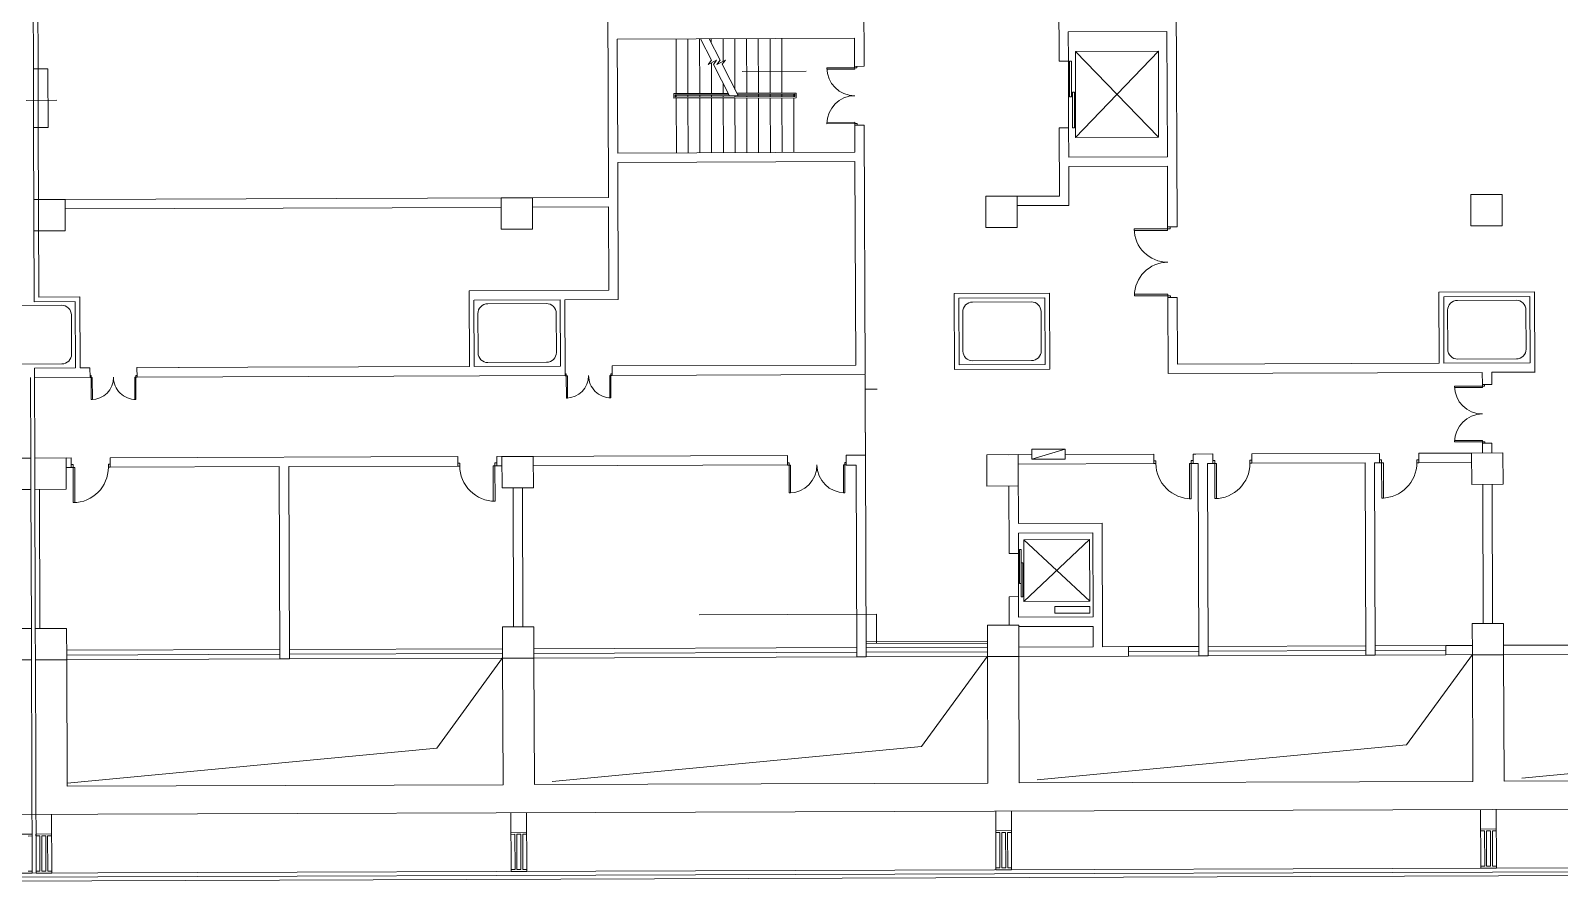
# Model space of a CAD drawing. Header units: millimetres. Extents: x 395197 to 699875, y 745 to 708816.
# Drawn here: x 604315 to 643364, y 551608 to 573380 of the extents above; entities that cross this region are included whole.
import ezdxf

# ---------------------------------------------------------------- set-up
doc = ezdxf.new("R2010")
doc.units = ezdxf.units.MM
doc.linetypes.add('DASHED', pattern=[0.75, 0.5, -0.25])
for name, color, linetype, lineweight in [('1', 253, 'Continuous', 9), ('2', 253, 'Continuous', 9), ('3', 3, 'Continuous', 9), ('4', 4, 'Continuous', 9), ('5', 5, 'Continuous', 9), ('ARDIM', 4, 'Continuous', 9), ('ARDOOR', 252, 'Continuous', 9), ('ARWALL', 7, 'Continuous', 9), ('STAIR', 2, 'Continuous', 9), ('WINDOW', 252, 'Continuous', 9), ('水箱', 16, 'Continuous', 9)]:
    doc.layers.add(name, color=color, linetype=linetype, lineweight=lineweight)

# ---------------------------------------------------------------- blocks, each defined once
blk = doc.blocks.new('AUD01D1S')
for p, q in [((0.05, 0), (0.094, 0)), ((0.05, 0), (0.05, -0.9)), ((0.094, 0), (0.094, -0.9)), ((0.05, -0.9), (0.094, -0.9))]:
    blk.add_line(p, q)
for points in [[(0, 0), (0.05, 0), (0.05, 0.075), (0, 0.075)], [(1, 0), (0.95, 0), (0.95, 0.075), (1, 0.075)]]:
    blk.add_lwpolyline(points)
blk.add_arc((0.05, 0), 0.9, 270, 0)
blk = doc.blocks.new('AUD02D1S')
for p, q in [((0.05, 0.9), (0.094, 0.9)), ((0.05, 0), (0.05, 0.9)), ((0.094, 0), (0.094, 0.9)), ((0.05, 0), (0.094, 0))]:
    blk.add_line(p, q)
for points in [[(0, -0.075), (0.05, -0.075), (0.05, 0), (0, 0)], [(1, 0), (0.95, 0), (0.95, -0.075), (1, -0.075)]]:
    blk.add_lwpolyline(points)
blk.add_arc((0.05, 0), 0.9, 0, 90)
blk = doc.blocks.new('AUD05D1S')
for p, q in [((-0.95, 0), (-0.95, 0.95)), ((-0.95, 0.95), (-0.904, 0.95)), ((-0.904, 0), (-0.904, 0.95)), ((0.95, 0.95), (0.904, 0.95)), ((0.904, 0), (0.904, 0.95)), ((0.95, 0), (0.95, 0.95)), ((-0.95, 0), (-0.904, 0)), ((0.95, 0), (0.904, 0))]:
    blk.add_line(p, q)
for points in [[(-1, 0), (-0.95, 0), (-0.95, -0.075), (-1, -0.075)], [(1, 0), (0.95, 0), (0.95, -0.075), (1, -0.075)]]:
    blk.add_lwpolyline(points)
for centre, start, end in [((-0.95, 0), 0, 90), ((0.95, 0), 90, 180)]:
    blk.add_arc(centre, 0.95, start, end)
blk = doc.blocks.new('_LIFTD')
for points in [[(-0.548, -0.602), (-0.548, -0.774), (0.241, -0.774), (0.241, -0.602), (-0.548, -0.602)], [(-0.241, -0.784), (-0.241, -0.955), (0.548, -0.955), (0.548, -0.784), (-0.241, -0.784)]]:
    blk.add_lwpolyline(points)
blk = doc.blocks.new('SX2')
at = {"layer": '水箱'}
blk.add_line((0, -130), (850, 130), dxfattribs=at)
blk.add_lwpolyline([(0, -130), (850, -130), (850, 130), (0, 130)], close=True, dxfattribs=at)
blk.add_solid([(0, -130), (850, -130), (850, 130), (0, -130)], dxfattribs=at)

msp = doc.modelspace()

# ---------------------------------------------------------------- linework, layer by layer
at = {"layer": '1', "extrusion": (-3.52896e-06, 4.65939e-05, 1)}
for p, q in [((604386, 572406, 0), (604391, 570906, 0)), ((604320, 562466, 0), (604313, 564526, 0)), ((604421, 562466, 0), (604413, 564526, 0))]:
    msp.add_line(p, q, dxfattribs=at)
at = {"layer": '1', "color": 252, "linetype": 'DASHED', "extrusion": (-3.52896e-06, 4.65939e-05, 1)}
msp.add_line((625638, 562526, 0), (625631, 564596, 0), dxfattribs=at)
at = {"layer": '1', "color": 252, "extrusion": (-3.52896e-06, 4.65939e-05, 1)}
msp.add_line((625632, 564228, 0), (625939, 564229, 0), dxfattribs=at)
at = {"layer": '1', "color": 252, "extrusion": (-3.52896e-06, 4.65939e-05, 1), "elevation": 33}
msp.add_lwpolyline([(621392, 558463), (625918, 558479), (625920, 557731)], dxfattribs=at)
at = {"layer": '2', "color": 252, "extrusion": (-3.52896e-06, 4.65939e-05, 1)}
for p, q in [((630899, 572597, 0), (630849, 572597, 0)), ((630975, 571809, 0), (630925, 571809, 0)), ((628755, 557792, 0), (625648, 557781, 0)), ((628755, 557742, 0), (625648, 557731, 0)), ((628755, 557642, 0), (625649, 557631, 0)), ((634149, 557659, 0), (632355, 557653, 0)), ((638419, 557674, 0), (634395, 557660, 0)), ((640459, 557681, 0), (638659, 557675, 0)), ((605237, 557559, 0), (610684, 557578, 0)), ((605238, 557319, 0), (610685, 557338, 0)), ((616371, 557598, 0), (610924, 557579, 0)), ((616372, 557358, 0), (610926, 557339, 0)), ((625415, 557629, 0), (617171, 557600, 0)), ((625416, 557389, 0), (617172, 557361, 0)), ((628756, 557402, 0), (625650, 557391, 0)), ((634149, 557419, 0), (632356, 557413, 0)), ((638420, 557434, 0), (634396, 557420, 0)), ((640460, 557442, 0), (638660, 557435, 0)), ((604849, 553370, 0), (604854, 551920, 0)), ((616583, 553411, 0), (616588, 551961, 0)), ((616983, 553413, 0), (616988, 551963, 0)), ((628967, 553454, 0), (628972, 552004, 0)), ((629367, 553456, 0), (629372, 552006, 0)), ((641350, 553497, 0), (641355, 552047, 0)), ((641750, 553499, 0), (641755, 552049, 0))]:
    msp.add_line(p, q, dxfattribs=at)
at = {"layer": '2', "extrusion": (-3.52896e-06, 4.65939e-05, 1)}
for p, q in [((604506, 572407, 0), (604756, 572408, 0)), ((604511, 570907, 0), (604506, 572407, 0)), ((604761, 570908, 0), (604756, 572408, 0)), ((604511, 570907, 0), (604761, 570908, 0))]:
    msp.add_line(p, q, dxfattribs=at)
at = {"layer": '3', "color": 252, "extrusion": (-3.52896e-06, 4.65939e-05, 1)}
for p, q in [((604357, 551869, 0), (604338, 557314, 0)), ((604457, 551869, 0), (604438, 557316, 0)), ((605249, 554089, 0), (605238, 557319, 0)), ((616372, 557365, 0), (616383, 554128, 0)), ((617183, 554131, 0), (617172, 557361, 0)), ((628756, 557402, 0), (628767, 554171, 0)), ((629567, 554174, 0), (629556, 557404, 0)), ((641151, 554214, 0), (641140, 557444, 0)), ((641951, 554217, 0), (641940, 557447, 0)), ((655225, 552046, 0), (586884, 551808, 0)), ((655312, 551946, 0), (586978, 551708, 0)), ((655400, 551846, 0), (587072, 551608, 0))]:
    msp.add_line(p, q, dxfattribs=at)
at = {"layer": '3', "extrusion": (-3.52896e-06, 4.65939e-05, 1)}
msp.add_line((654337, 553543, 0), (586332, 553306, 0), dxfattribs=at)
at = {"layer": '4', "color": 252, "extrusion": (-3.52896e-06, 4.65939e-05, 1)}
for p, q in [((605238, 557439, 0), (610685, 557458, 0)), ((616372, 557478, 0), (610925, 557459, 0)), ((625415, 557509, 0), (617172, 557480, 0)), ((628755, 557522, 0), (625649, 557511, 0)), ((634149, 557539, 0), (632355, 557533, 0)), ((638419, 557554, 0), (634395, 557540, 0)), ((640459, 557561, 0), (638659, 557555, 0)), ((628968, 552954, 0), (629368, 552956, 0)), ((628968, 552954, 0), (628969, 552904, 0)), ((629368, 552956, 0), (629369, 552906, 0)), ((641352, 552997, 0), (641752, 552999, 0)), ((641352, 552997, 0), (641352, 552947, 0)), ((641352, 552947, 0), (641452, 552948, 0)), ((641452, 552948, 0), (641455, 552048, 0)), ((641502, 552948, 0), (641602, 552948, 0)), ((641502, 552948, 0), (641505, 552048, 0)), ((641602, 552948, 0), (641605, 552048, 0)), ((641652, 552948, 0), (641752, 552949, 0)), ((641652, 552948, 0), (641655, 552048, 0)), ((641752, 552999, 0), (641752, 552949, 0)), ((603951, 552867, 0), (604351, 552869, 0)), ((604251, 552818, 0), (604351, 552819, 0)), ((604351, 552869, 0), (604351, 552819, 0)), ((604851, 552870, 0), (604451, 552869, 0)), ((604451, 552869, 0), (604451, 552819, 0)), ((604551, 552819, 0), (604451, 552819, 0)), ((604551, 552819, 0), (604554, 551919, 0)), ((604701, 552820, 0), (604601, 552819, 0)), ((604601, 552819, 0), (604604, 551919, 0)), ((604701, 552820, 0), (604704, 551920, 0)), ((604751, 552820, 0), (604754, 551920, 0)), ((604851, 552820, 0), (604751, 552820, 0)), ((604851, 552870, 0), (604851, 552820, 0)), ((616585, 552911, 0), (616985, 552913, 0)), ((616585, 552911, 0), (616585, 552861, 0)), ((616585, 552861, 0), (616685, 552862, 0)), ((616685, 552862, 0), (616688, 551962, 0)), ((616735, 552862, 0), (616738, 551962, 0)), ((616735, 552862, 0), (616835, 552862, 0)), ((616835, 552862, 0), (616838, 551962, 0)), ((616885, 552862, 0), (616985, 552863, 0)), ((616885, 552862, 0), (616888, 551962, 0)), ((616985, 552913, 0), (616985, 552863, 0)), ((628969, 552904, 0), (629069, 552905, 0)), ((629069, 552905, 0), (629072, 552005, 0)), ((629119, 552905, 0), (629219, 552905, 0)), ((629119, 552905, 0), (629122, 552005, 0)), ((629219, 552905, 0), (629222, 552005, 0)), ((629269, 552905, 0), (629369, 552906, 0)), ((629269, 552905, 0), (629272, 552005, 0)), ((604254, 551918, 0), (604354, 551919, 0)), ((604554, 551919, 0), (604454, 551919, 0)), ((604704, 551920, 0), (604604, 551919, 0)), ((604854, 551920, 0), (604754, 551920, 0)), ((616588, 551961, 0), (616688, 551962, 0)), ((616738, 551962, 0), (616838, 551962, 0)), ((616888, 551962, 0), (616988, 551963, 0)), ((628972, 552004, 0), (629072, 552005, 0)), ((629122, 552005, 0), (629222, 552005, 0)), ((629272, 552005, 0), (629372, 552006, 0)), ((641355, 552047, 0), (641455, 552048, 0)), ((641505, 552048, 0), (641605, 552048, 0)), ((641655, 552048, 0), (641755, 552049, 0))]:
    msp.add_line(p, q, dxfattribs=at)
at = {"layer": '4', "color": 252, "extrusion": (-3.52896e-06, 4.65939e-05, 1), "elevation": 33}
for points in [[(603954, 551917), (603955, 551867), (604355, 551869), (604354, 551919)], [(604854, 551920), (604854, 551870), (604454, 551869), (604454, 551919)], [(616588, 551961), (616588, 551911), (616988, 551913), (616988, 551963)], [(628972, 552004), (628972, 551954), (629372, 551956), (629372, 552006)], [(641355, 552047), (641356, 551997), (641756, 551999), (641755, 552049)]]:
    msp.add_lwpolyline(points, dxfattribs=at)
at = {"layer": '5', "color": 252, "extrusion": (-3.52896e-06, 4.65939e-05, 1), "elevation": 33, "flags": 128}
for points in [[(605249, 554170), (614688, 555060), (616372, 557365)], [(617633, 554213), (627072, 555103), (628756, 557408)], [(630022, 554256), (639461, 555146), (641145, 557451)], [(642406, 554299), (651845, 555189), (653529, 557494)]]:
    msp.add_lwpolyline(points, dxfattribs=at)
at = {"layer": 'ARWALL', "color": 252, "extrusion": (-3.52896e-06, 4.65939e-05, 1)}
for p, q in [((625603, 572468, 0), (625581, 578860, 0)), ((633598, 568368, 0), (633574, 575148, 0)), ((604379, 574347, 0), (604386, 572406, 0)), ((604499, 574247, 0), (604506, 572407, 0)), ((619075, 569117, 0), (619057, 574298, 0)), ((630577, 574338, 0), (630583, 572598, 0)), ((633340, 573357, 0), (630820, 573348, 0)), ((630820, 573348, 0), (630823, 572598, 0)), ((633340, 573357, 0), (633352, 570157, 0)), ((619301, 573163, 0), (625361, 573184, 0)), ((619311, 570253, 0), (619301, 573163, 0)), ((625363, 572467, 0), (625361, 573184, 0)), ((630823, 572598, 0), (630583, 572598, 0)), ((604506, 572407, 0), (604386, 572406, 0)), ((604506, 572407, 0), (604386, 572406, 0)), ((625363, 572467, 0), (625603, 572468, 0)), ((625371, 570274, 0), (625369, 570968, 0)), ((625369, 570968, 0), (625609, 570968, 0)), ((625631, 564600, 0), (625609, 570968, 0)), ((604511, 570907, 0), (604391, 570906, 0)), ((604511, 570907, 0), (604391, 570906, 0)), ((604391, 570906, 0), (604406, 566456, 0)), ((604511, 570907, 0), (604526, 566576, 0)), ((630829, 570898, 0), (630589, 570898, 0)), ((630589, 570898, 0), (630595, 569157, 0)), ((630829, 570898, 0), (630832, 570148, 0)), ((619311, 570253, 0), (625371, 570274, 0)), ((630832, 570148, 0), (633352, 570157, 0)), ((619312, 570013, 0), (625372, 570034, 0)), ((619324, 566513, 0), (619312, 570013, 0)), ((625390, 564839, 0), (625372, 570034, 0)), ((630832, 569908, 0), (633352, 569917, 0)), ((630832, 569908, 0), (630836, 568918, 0)), ((633358, 568367, 0), (633352, 569917, 0)), ((619075, 569117, 0), (605197, 569069, 0)), ((629515, 569154, 0), (630595, 569157, 0)), ((616332, 568868, 0), (605198, 568829, 0)), ((619076, 568877, 0), (617132, 568870, 0)), ((619083, 566753, 0), (619076, 568877, 0)), ((629516, 568914, 0), (630836, 568918, 0)), ((633358, 568367, 0), (633598, 568368, 0)), ((615519, 566739, 0), (615526, 564805, 0)), ((615520, 566740, 0), (619083, 566752, 0)), ((627903, 566667, 0), (627910, 564728, 0)), ((627904, 566668, 0), (630343, 566676, 0)), ((630343, 566676, 0), (630350, 564736, 0)), ((640288, 566706, 0), (642727, 566714, 0)), ((640288, 566705, 0), (640294, 564887, 0)), ((642728, 566714, 0), (642735, 564660, 0)), ((604406, 566456, 0), (605456, 566460, 0)), ((604526, 566576, 0), (605575, 566580, 0)), ((605456, 566459, 0), (605462, 564770, 0)), ((605576, 566580, 0), (605582, 564770, 0)), ((615640, 566500, 0), (615646, 564805, 0)), ((615641, 566500, 0), (617840, 566508, 0)), ((617840, 566507, 0), (617846, 564813, 0)), ((617960, 566508, 0), (619324, 566513, 0)), ((617960, 566508, 0), (617967, 564573, 0)), ((628024, 566548, 0), (630223, 566556, 0)), ((628024, 566548, 0), (628030, 564848, 0)), ((630224, 566555, 0), (630230, 564856, 0)), ((633364, 566567, 0), (633604, 566568, 0)), ((633371, 564627, 0), (633364, 566567, 0)), ((633610, 564868, 0), (633604, 566568, 0)), ((640408, 566586, 0), (640414, 564887, 0)), ((640409, 566586, 0), (642607, 566594, 0)), ((642608, 566593, 0), (642614, 564899, 0)), ((605462, 564770, 0), (604413, 564766, 0)), ((604413, 564766, 0), (604413, 564526, 0)), ((605832, 564771, 0), (605582, 564770, 0)), ((605832, 564771, 0), (605833, 564531, 0)), ((615526, 564805, 0), (607032, 564775, 0)), ((607032, 564775, 0), (607033, 564535, 0)), ((617846, 564813, 0), (615646, 564805, 0)), ((625390, 564839, 0), (619166, 564818, 0)), ((619167, 564578, 0), (619166, 564818, 0)), ((627910, 564728, 0), (630350, 564736, 0)), ((628030, 564848, 0), (630230, 564856, 0)), ((640294, 564891, 0), (633610, 564868, 0)), ((642614, 564899, 0), (640414, 564891, 0)), ((605833, 564531, 0), (604413, 564526, 0)), ((617967, 564573, 0), (607033, 564535, 0)), ((625631, 564600, 0), (619167, 564578, 0)), ((641395, 564655, 0), (633371, 564627, 0)), ((641395, 564655, 0), (641396, 564344, 0)), ((641396, 564344, 0), (641636, 564345, 0)), ((642735, 564660, 0), (641635, 564656, 0)), ((641635, 564656, 0), (641636, 564345, 0)), ((641641, 562845, 0), (641401, 562844, 0)), ((641401, 562844, 0), (641402, 562595, 0)), ((641641, 562845, 0), (641642, 562596, 0)), ((604420, 562366, 0), (604436, 558016, 0)), ((604421, 562466, 0), (605350, 562469, 0)), ((605351, 562229, 0), (605350, 562469, 0)), ((606350, 562473, 0), (615224, 562504, 0)), ((606351, 562233, 0), (606350, 562473, 0)), ((615225, 562264, 0), (615224, 562504, 0)), ((616224, 562507, 0), (623648, 562533, 0)), ((616225, 562267, 0), (616224, 562507, 0)), ((623648, 562533, 0), (623649, 562293, 0)), ((625148, 562538, 0), (625638, 562540, 0)), ((625148, 562538, 0), (625149, 562289, 0)), ((625656, 557390, 0), (625638, 562540, 0)), ((629888, 562555, 0), (629298, 562553, 0)), ((633009, 562326, 0), (629539, 562314, 0)), ((629888, 562435, 0), (629888, 562555, 0)), ((630738, 562438, 0), (629888, 562435, 0)), ((633008, 562566, 0), (630738, 562558, 0)), ((630738, 562438, 0), (630738, 562558, 0)), ((633009, 562326, 0), (633008, 562566, 0)), ((634508, 562571, 0), (634008, 562569, 0)), ((634080, 562569, 0), (634008, 562569, 0)), ((634009, 562329, 0), (634008, 562569, 0)), ((634139, 562330, 0), (634009, 562329, 0)), ((634081, 562329, 0), (634009, 562329, 0)), ((634139, 562330, 0), (634156, 557419, 0)), ((634509, 562331, 0), (634379, 562330, 0)), ((634379, 562330, 0), (634396, 557421, 0)), ((634509, 562331, 0), (634508, 562571, 0)), ((638772, 562586, 0), (635508, 562574, 0)), ((635509, 562334, 0), (635508, 562574, 0)), ((638403, 562344, 0), (635509, 562334, 0)), ((638403, 562344, 0), (638420, 557434, 0)), ((638773, 562346, 0), (638643, 562345, 0)), ((638643, 562345, 0), (638660, 557435, 0)), ((638773, 562346, 0), (638772, 562586, 0)), ((641122, 562594, 0), (639772, 562589, 0)), ((639773, 562349, 0), (639772, 562589, 0)), ((641123, 562354, 0), (639773, 562349, 0)), ((605221, 562229, 0), (605351, 562229, 0)), ((606351, 562233, 0), (610668, 562248, 0)), ((610668, 562248, 0), (610685, 557339, 0)), ((610908, 562249, 0), (615225, 562264, 0)), ((610908, 562249, 0), (610925, 557340, 0)), ((616225, 562267, 0), (616355, 562268, 0)), ((617155, 562271, 0), (623649, 562293, 0)), ((625149, 562289, 0), (625399, 562290, 0)), ((625416, 557389, 0), (625399, 562290, 0)), ((629539, 562213, 0), (629544, 560794, 0)), ((604323, 561766, 0), (604336, 558016, 0)), ((604543, 561667, 0), (604555, 558117, 0)), ((616637, 561709, 0), (616649, 558159, 0)), ((616877, 561710, 0), (616889, 558160, 0)), ((629301, 561753, 0), (629307, 560028, 0)), ((641405, 561795, 0), (641417, 558245, 0)), ((641645, 561796, 0), (641657, 558246, 0)), ((631684, 560801, 0), (629544, 560794, 0)), ((631695, 557651, 0), (631684, 560801, 0)), ((631445, 560560, 0), (629545, 560554, 0)), ((629545, 560554, 0), (629547, 560029, 0)), ((631453, 558410, 0), (631445, 560560, 0)), ((631447, 560010, 0), (631445, 560520, 0)), ((629547, 560029, 0), (629307, 560028, 0)), ((629551, 558929, 0), (629311, 558928, 0)), ((629311, 558928, 0), (629313, 558203, 0)), ((629551, 558929, 0), (629552, 558404, 0)), ((629552, 558404, 0), (631453, 558410, 0)), ((629553, 558164, 0), (631453, 558170, 0)), ((631455, 557650, 0), (631453, 558170, 0)), ((631455, 557650, 0), (629555, 557643, 0)), ((632355, 557653, 0), (631695, 557651, 0)), ((632355, 557653, 0), (632356, 557413, 0)), ((640459, 557681, 0), (641139, 557684, 0)), ((640459, 557681, 0), (640460, 557441, 0)), ((653523, 557727, 0), (641939, 557687, 0)), ((610926, 557340, 0), (610685, 557339, 0)), ((625656, 557390, 0), (625416, 557389, 0)), ((632356, 557413, 0), (629556, 557404, 0)), ((634396, 557421, 0), (634155, 557419, 0)), ((638420, 557434, 0), (638660, 557435, 0)), ((654324, 557490, 0), (640460, 557441, 0))]:
    msp.add_line(p, q, dxfattribs=at)
at = {"layer": 'ARWALL', "color": 252, "extrusion": (-3.52896e-06, 4.65939e-05, 1), "elevation": 33}
for points in [[(604400, 568266), (605200, 568269), (605197, 569069), (604397, 569066)], [(616334, 568308), (617134, 568310), (617131, 569110), (616331, 569108)], [(628718, 568351), (629518, 568354), (629515, 569154), (628715, 569151)], [(641102, 568394), (641902, 568397), (641899, 569197), (641099, 569194)], [(603523, 561663), (604323, 561666), (604320, 562466), (603520, 562463)], [(604423, 561666), (605223, 561669), (605220, 562469), (604420, 562466)], [(616357, 561708), (617157, 561711), (617154, 562511), (616354, 562508)], [(628741, 561751), (629541, 561754), (629538, 562554), (628738, 562551)], [(641125, 561794), (641925, 561797), (641922, 562597), (641122, 562594)], [(603538, 557313), (604338, 557316), (604335, 558116), (603535, 558113)], [(604438, 557316), (605238, 557319), (605235, 558119), (604435, 558116)], [(616372, 557358), (617172, 557361), (617169, 558161), (616369, 558158)], [(628756, 557401), (629556, 557404), (629553, 558204), (628753, 558201)], [(641140, 557444), (641940, 557447), (641937, 558247), (641137, 558244)]]:
    msp.add_lwpolyline(points, close=True, dxfattribs=at)
for points in [[(603612, 564863), (605112, 564869, 0.414214), (605361, 565120), (605357, 566120, 0.414214), (605106, 566369), (603606, 566363, 0.414214), (603357, 566112), (603361, 565112, 0.414214), (603612, 564863)], [(615996, 564906), (617496, 564912, 0.414214), (617745, 565163), (617741, 566163, 0.414214), (617490, 566412), (615990, 566406, 0.414214), (615741, 566155), (615745, 565155, 0.414214), (615996, 564906)], [(628380, 564949), (629880, 564955, 0.414214), (630129, 565206), (630125, 566206, 0.414214), (629874, 566455), (628374, 566449, 0.414214), (628125, 566198), (628129, 565198, 0.414214), (628380, 564949)], [(640764, 564992), (642264, 564998, 0.414214), (642513, 565249), (642509, 566249, 0.414214), (642258, 566498), (640758, 566492, 0.414214), (640509, 566241), (640513, 565241, 0.414214), (640764, 564992)]]:
    msp.add_lwpolyline(points, format="xyb", close=True, dxfattribs=at)
at = {"layer": 'ARWALL', "color": 252}
for centre, start_param, end_param in [((615520, 566739, 0), 1.499804, 3.0706), ((619083, 566753, 0), 4.641397, 6.212193), ((642727, 566714, 0), 6.212193, 7.782989), ((617840, 566507, 0), 6.212193, 7.782989), ((642607, 566593, 0), 6.212193, 7.782989), ((608102, 564775, 0), 3.0706, 4.641397), ((607863, 564535, 0), 3.0706, 4.641397), ((625390, 564596, 0), 4.641397, 6.212193), ((625630, 564596, 0), 4.641397, 6.212195), ((641394, 564650, 0), 6.212193, 7.782989), ((641635, 564651, 0), 1.499804, 3.0706), ((642734, 564656, 0), 4.641397, 6.212193), ((625638, 562540, 0), 6.212193, 7.782989), ((610685, 557339, 0), 4.641397, 6.212193), ((610926, 557340, 0), 3.0706, 4.641397), ((634155, 557420, 0), 4.641397, 6.212193), ((634396, 557421, 0), 3.0706, 4.641397)]:
    msp.add_ellipse(centre, major_axis=(0.499, 0.037), ratio=1, start_param=start_param, end_param=end_param, dxfattribs=at)
at = {"layer": 'STAIR', "color": 252, "extrusion": (-3.52896e-06, 4.65939e-05, 1)}
for p, q in [((620806, 571774, 0), (620801, 573169, 0)), ((621106, 571775, 0), (621101, 573170, 0)), ((621406, 571776, 0), (621401, 573171, 0)), ((621426, 573171, 0), (621703, 572625, 0)), ((621650, 573172, 0), (621927, 572626, 0)), ((621701, 573070, 0), (621701, 573172, 0)), ((622003, 572598, 0), (622001, 573173, 0)), ((622305, 571880, 0), (622301, 573174, 0)), ((622606, 571780, 0), (622601, 573175, 0)), ((622906, 571781, 0), (622901, 573176, 0)), ((623206, 571782, 0), (623201, 573177, 0)), ((623506, 571783, 0), (623501, 573178, 0)), ((621623, 572518, 0), (621837, 572626, 0)), ((621703, 572625, 0), (621623, 572518, 0)), ((621706, 571777, 0), (621703, 572558, 0)), ((621837, 572626, 0), (621757, 572518, 0)), ((621757, 572518, 0), (622164, 571718, 0)), ((621847, 572518, 0), (622061, 572627, 0)), ((621927, 572626, 0), (621847, 572518, 0)), ((622061, 572627, 0), (621981, 572519, 0)), ((621981, 572519, 0), (622387, 571719, 0)), ((630829, 570898, 0), (630823, 572598, 0)), ((631000, 572849, 0), (633128, 570656, 0)), ((631008, 570649, 0), (633120, 572856, 0)), ((622488, 572338, 0), (624126, 572343, 0)), ((620746, 571773, 0), (622133, 571778, 0)), ((620746, 571653, 0), (620746, 571773, 0)), ((620776, 571743, 0), (622148, 571748, 0)), ((620776, 571683, 0), (620776, 571743, 0)), ((620776, 571683, 0), (623836, 571694, 0)), ((620806, 571684, 0), (620806, 571744, 0)), ((620806, 571714, 0), (623806, 571724, 0)), ((621106, 571685, 0), (621106, 571745, 0)), ((621406, 571686, 0), (621406, 571746, 0)), ((621706, 571687, 0), (621706, 571747, 0)), ((622006, 571778, 0), (622005, 572030, 0)), ((622006, 571688, 0), (622006, 571718, 0)), ((622133, 571748, 0), (622148, 571748, 0)), ((622306, 571689, 0), (622306, 571719, 0)), ((622357, 571779, 0), (623866, 571784, 0)), ((622372, 571749, 0), (623836, 571754, 0)), ((622606, 571690, 0), (622606, 571720, 0)), ((622906, 571691, 0), (622906, 571751, 0)), ((623206, 571692, 0), (623206, 571752, 0)), ((623506, 571693, 0), (623506, 571753, 0)), ((623806, 571694, 0), (623806, 571754, 0)), ((623836, 571694, 0), (623836, 571754, 0)), ((623866, 571664, 0), (623866, 571784, 0)), ((620746, 571653, 0), (623866, 571664, 0)), ((620811, 570259, 0), (620806, 571654, 0)), ((621111, 570260, 0), (621106, 571655, 0)), ((621411, 570261, 0), (621406, 571656, 0)), ((621711, 570262, 0), (621706, 571657, 0)), ((622011, 570263, 0), (622006, 571658, 0)), ((622311, 570264, 0), (622306, 571659, 0)), ((622611, 570265, 0), (622606, 571660, 0)), ((622911, 570266, 0), (622906, 571661, 0)), ((623211, 570267, 0), (623206, 571662, 0)), ((623511, 570268, 0), (623506, 571663, 0)), ((623811, 570269, 0), (623806, 571664, 0)), ((631365, 560387, 0), (629681, 560381, 0)), ((629686, 558804, 0), (629681, 560381, 0)), ((629681, 560381, 0), (631370, 558810, 0)), ((629686, 558804, 0), (631365, 560387, 0)), ((631365, 560387, 0), (631370, 558810, 0)), ((629547, 560029, 0), (629551, 558929, 0)), ((631370, 558810, 0), (629686, 558804, 0)), ((631372, 558679, 0), (630472, 558676, 0)), ((630472, 558506, 0), (630472, 558676, 0)), ((631372, 558509, 0), (630472, 558506, 0)), ((631372, 558509, 0), (631372, 558679, 0)), ((616383, 554128, 0), (605249, 554089, 0)), ((628767, 554171, 0), (617183, 554131, 0)), ((641151, 554214, 0), (629567, 554174, 0)), ((653535, 554257, 0), (641951, 554217, 0))]:
    msp.add_line(p, q, dxfattribs=at)
at = {"layer": 'STAIR', "extrusion": (-3.52896e-06, 4.65939e-05, 1)}
msp.add_line((604988, 571601, 0), (604199, 571599, 0), dxfattribs=at)
at = {"layer": 'STAIR', "color": 252, "extrusion": (-3.52896e-06, 4.65939e-05, 1), "elevation": 33}
msp.add_lwpolyline([(631008, 570649), (633128, 570656), (633120, 572856), (631000, 572849)], close=True, dxfattribs=at)
at = {"layer": 'WINDOW', "color": 252, "extrusion": (-3.52896e-06, 4.65939e-05, 1)}
for p, q in [((630849, 572597, 0), (630853, 571688, 0)), ((630899, 572597, 0), (630903, 571689, 0)), ((630853, 571688, 0), (630903, 571689, 0)), ((630928, 570898, 0), (630925, 571809, 0)), ((630978, 570899, 0), (630975, 571809, 0)), ((630928, 570898, 0), (630978, 570899, 0))]:
    msp.add_line(p, q, dxfattribs=at)

# ---------------------------------------------------------------- block references
at = {"layer": '2', "color": 252, "extrusion": (3.5295e-06, -4.65939e-05, -1), "xscale": 900.0000000001189, "yscale": 900.0000000001189, "zscale": -900.0000000000009, "rotation": 269.8005464241092}
msp.add_blockref('AUD05D1S', (-633361, 567467, 39), dxfattribs=at)
at = {"layer": 'ARDIM', "color": 252, "extrusion": (-3.52896e-06, 4.65939e-05, 1), "rotation": 0.1994535302377785}
msp.add_blockref('SX2', (629888, 562565, -39), dxfattribs=at)
at = {"layer": 'ARDOOR', "color": 252, "extrusion": (-3.52896e-06, 4.65939e-05, 1)}
for name, p, xscale, yscale, zscale, rotation in [('AUD05D1S', (625366, 571717, -39), 749.9999999996517, 749.9999999996517, 749.9999999996517, 90.19945357588917), ('AUD05D1S', (618567, 564572, -39), 600.000000000061, 600.000000000061, 600.000000000061, 180.1994535758888), ('AUD05D1S', (641398, 563594, -39), 749.9999999996517, 749.9999999996517, 749.9999999996517, 90.19945357588917), ('AUD02D1S', (616225, 562267, -39), 999.9999999997714, 999.9999999997714, 999.9999999997714, 180.1994535759022), ('AUD05D1S', (624399, 562292, -39), 749.999999999597, 749.999999999597, 749.999999999597, 180.1994535758798), ('AUD02D1S', (634009, 562329, -39), 999.9999999997714, 999.9999999997714, 999.9999999997714, 180.1994535759022), ('AUD01D1S', (634509, 562331, -39), 999.9999999997668, 999.9999999997668, 999.9999999997668, 0.1994535302377796), ('AUD01D1S', (638773, 562346, -39), 999.9999999997668, 999.9999999997668, 999.9999999997668, 0.1994535302377796)]:
    msp.add_blockref(name, p, dxfattribs=dict(at, xscale=xscale, yscale=yscale, zscale=zscale, rotation=rotation))
at = {"layer": 'ARDOOR', "extrusion": (-3.52896e-06, 4.65939e-05, 1)}
for name, p, xscale, yscale, zscale, rotation in [('AUD05D1S', (606433, 564530, -39), 600.000000000061, 600.000000000061, 600.000000000061, 180.1994535758888), ('AUD01D1S', (605351, 562229, -39), 999.9999999997668, 999.9999999997668, 999.9999999997668, 0.1994535302377796)]:
    msp.add_blockref(name, p, dxfattribs=dict(at, xscale=xscale, yscale=yscale, zscale=zscale, rotation=rotation))
at = {"layer": 'WINDOW', "color": 252, "extrusion": (3.5295e-06, -4.65939e-05, -1), "xscale": 1100.00000000047, "yscale": 239.9999999972647, "zscale": -1100.000000000004, "rotation": 269.8005464241093}
msp.add_blockref('_LIFTD', (-629429, 559529, 39), dxfattribs=at)

doc.saveas('drawing.dxf')
